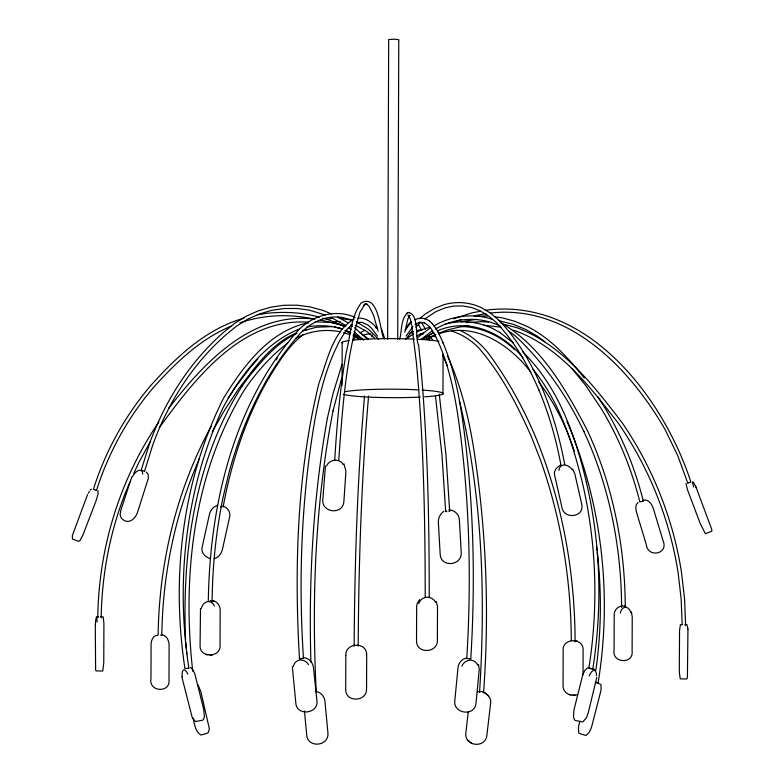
<?xml version="1.0" encoding="UTF-8"?>
<svg xmlns="http://www.w3.org/2000/svg" width="784" height="784" viewBox="0 0 784 784"><rect width="100%" height="100%" fill="white"/><g stroke="black" fill="none" stroke-linecap="round" stroke-linejoin="round"><path stroke-width="1.18" d="M342.049 385.601L342.196 342.275M387.629 339.149L388.678 39.563L394.234 39.2L398.772 39.68L397.723 339.266M442.96 394.019L443.097 354.299M583.031 674.828L583.11 650.573C584.256 637.118 561.511 637.539 563.167 651.141L563.049 685.108C562.422 692.644 570.487 697.045 577.142 694.683M354.152 646.143C354.672 562.657 357.357 479.132 364.55 395.94M358.19 646.192C358.709 562.706 361.395 479.181 368.588 395.989M95.295 625.034L95.609 669.977L96.109 670.908L102.773 670.986L103.772 662.686L103.909 623.486L103.223 616.93L100.744 616.783M292.324 666.635L295.793 702.719C296.342 716.507 318.578 713.94 316.952 700.857L313.433 667.37C312.894 662.235 308.455 657.609 303.143 657.717M464.442 433.738L464.471 433.944C473.869 508.473 475.408 583.894 470.772 658.844L466.764 658.55C471.351 583.796 469.841 508.571 460.453 434.238L457.856 415.383C453.671 388.335 447.243 359.268 434.532 333.964L429.897 326.869L424.173 322.626L424.614 322.841L419.097 322.391L419.587 322.342L415.01 324.645M208.309 600.593C209.847 505.014 233.22 404.456 297.577 330.995C311.836 315.56 335.513 308.582 355.172 317.393M212.082 601.818C212.454 566.763 215.972 531.758 223.048 497.409L228.879 472.977C242.766 422.066 265.237 372.518 300.693 332.906C307.651 326.213 316.266 320.205 326.791 317.883L333.602 316.961L340.893 317.148L351.889 319.921M158.133 634.962C159.132 562.559 176.547 490.02 211.21 426.28M161.827 635.089C162.651 574.535 175.048 514.03 199.44 458.532M97.765 617.753C98.598 548.428 119.629 479.289 158.897 422.037M101.165 617.939C101.9 571.448 111.21 524.957 129.801 482.278M470.047 658.707L470.772 658.844M686.02 483.424L687.372 489.471L700.181 523.467L705.375 533.708L711.852 531.15L711.666 529.092L695.692 486.296M334.739 459.865C336.885 424.085 340.099 388.315 346.165 352.967C350.291 336.297 350.634 317.304 361.091 303.026C378.417 292.951 380.152 330.485 383.66 338.57M338.737 460.179C342.363 410.551 345.46 360.081 359.974 312.218L364.609 304.623L363.894 305.231L366.402 303.878L364.883 304.065L367.422 304.486L366.52 304.065L369.058 306.26L373.527 315.158L378.104 331.279M479.543 692.35C485.717 596.193 482.532 498.252 460.267 404.191M483.561 692.733C489.657 609.923 486.188 526.397 472.997 444.41C467.921 414.03 460.247 383.846 447.39 355.76M200.488 608.502L200.087 645.095C198.93 658.54 221.686 658.109 220.03 644.526L220.157 610.56C220.461 605.042 215.933 599.829 210.132 600.73M468.264 711.911L465.774 733.324C464.559 746.721 486.051 748.563 486.923 734.922L490.657 702.797C491.401 698.191 487.844 694.781 484.345 692.448L486.09 693.909M588.823 668.38C598.584 606.953 596.604 543.665 582.483 483.071L582.502 483.16C572.496 442.96 559.766 401.8 532.944 369.323M592.43 668.977L592.792 669.007C602.612 607.1 600.622 543.322 586.383 482.258L586.363 482.16M399.722 339.237C401.996 330.789 400.585 318.961 407.641 312.747M595.85 670.349C601.397 631.365 601.779 591.646 597.281 552.534M597.712 683.129L598.084 683.05C612.422 595.281 602.043 503.289 566.999 421.459M404.858 332.093L407.788 319.176L409.905 315.286M327.369 418.284C312.914 498.683 308.563 580.758 310.915 662.343M596.82 677.396L588.176 713.048L586.403 717.87L582.737 721.976L575.691 720.584L574.692 720.045L573.447 717.144L573.947 709.951L582.875 674.348L585.04 670.134L587.539 667.939M223.087 506.866L223.156 506.797C231.447 461.874 245.833 417.735 268.804 378.104L268.677 378.319C278.467 362.424 288.434 345.871 303.477 334.356M327.33 418.48L332.955 393.862L341.981 364.491M333.043 410.777C315.256 502.397 311.464 598.564 316.266 692.35M325.419 466.108L322.832 499.163C321.038 512.775 342.5 515.323 343.853 501.878L345.94 471.184L343.911 463.716M332.994 411.002L341.716 377.976M579.886 721.153L578.465 727.121L578.621 732.628L579.239 733.403L586.128 735.47L589.392 732.089L591.44 727.542L601.093 690.018L600.936 684.51L595.281 682.109M141.385 469.567L149.626 443.303C165.012 401.055 189.816 361.796 223.842 332.122L234.661 323.341L246.078 316.275L258.142 310.885L270.99 307.132L283.867 305.25L297.205 305.192L310.239 306.926L323.096 310.444L331.456 313.953M144.472 471.517L152.939 444.43C168.178 402.604 192.727 363.727 226.419 334.347L236.65 326.046L247.813 319.147L259.318 313.953L271.578 310.376L284.151 308.543L296.891 308.475L309.317 310.141L325.233 314.982M371.9 336.944L372.469 334.984M96.04 490.235L96.491 490.363C108.437 452.858 127.704 417.696 153.272 387.737C175.302 363.168 199.989 339.168 230.878 326.291M131.839 476.77L120.834 510.266L120.138 514.804L121.216 517.94C128.008 525.75 135.563 519.018 137.749 511.638L148.343 478.191L148.147 474.222L146.265 472.125M87.583 494.469L72.344 535.668L72.442 539.039L78.606 541.372L79.909 540.519L82.869 535.158L96.03 500.907L98.108 493.959L98.01 490.588M133.799 473.448L138.307 463.53L150.548 441.245M405.818 329.79L408.229 324.89L411.041 321.391M212.141 432.004L224.753 409.856L238.463 389.06L253.408 369.46C264.708 355.74 276.85 341.971 293.314 334.415L296.283 333.229M406.112 336.13L412.903 326.516M159.73 427.006C195.049 378.799 241.629 317.706 308.573 322.175M228.115 398.184L235.416 387.139L250.596 367.226L257.867 358.964M242.256 385.826L242.197 385.904C194.638 460.522 181.898 553.141 185.602 640.107M276.007 359.925L277.36 357.906M405.25 329.594L411.492 322.224M247.587 378.437L247.656 378.349C261.591 360.993 276.615 342.971 297.097 333.21M242.197 385.904L247.656 378.349M352.731 340.726L355.681 336.767M405.544 339.472L412.639 330.476M168.854 408.15C203.801 363.07 251.693 311.072 314.629 319.147M419.626 599.584L417 604.082L416.647 606.689L416.529 640.655C416.137 654.199 437.737 653.366 437.384 640.342L437.501 606.375L436.169 601.308M687.94 483.179L690.204 482.091M415.863 327.055L420.969 322.077M638.058 502.426C635.158 504.749 635.618 509.022 636.49 512.217L646.29 544.557C647.77 558.228 668.497 554.151 663.215 541.156L653.415 508.816C652.072 504.651 648.299 498.399 643.135 500.359M641.488 501.603L640.077 501.633M417.529 337.639L430.044 328.055M420.841 339.482L432.239 330.848M419.626 318.608L425.104 314.119L434.111 308.651L443.362 304.907C456.023 300.929 470.067 302.114 481.954 307.985L490.598 313.169L499.036 320.274C517.763 339.952 531.611 363.756 542.312 388.599L542.41 388.835C552.661 413.139 559.894 438.658 564.715 464.579M424.752 318.97L436.12 311.493L445.185 307.828L453.534 306.074L462.687 305.927L471.723 307.544L479.739 310.64L488.207 315.717L495.968 322.185C514.529 341.687 528.249 365.285 538.853 389.913L538.755 389.677C548.957 413.864 556.15 439.246 560.942 465.03M443.862 511.246C440.53 513.53 438.344 517.558 438.325 521.605L440.187 554.327C441.01 568.135 462.462 565.617 461.217 552.25L459.365 519.527C459.032 514.167 454.112 509.835 448.801 509.894M287.728 343.069C273.587 353.682 261.533 366.843 250.782 380.828L245.539 388.09C193.521 471.282 181.859 575.358 192.756 671.3M409.767 333.847L413.707 331.426M560.658 465.01C556.905 467.117 553.249 470.841 554.69 475.516L561.707 506.425C563 519.704 584.198 517.901 581.836 504.661L574.819 473.761L572.673 469.097M423.154 339.462L433.14 332.671M359.885 332.877L364.805 330.309M407.856 337.757L413.629 333.847M375.899 327.928L376.81 327.496M409.581 315.629L408.68 316.06L409.816 315.697L407.876 315.237L409.807 317.716L411.708 324.821L416.392 362.433C423.625 440.549 425.183 519.067 425.202 597.477M423.585 338.414L433.621 332.681M416.902 335.885L423.409 332.749M433.866 325.958L438.913 323.204C455.465 315.364 474.937 313.473 492.411 319.353M435.375 329.123C454.553 317.402 480.661 315.972 500.721 326.379M426.182 339.511L435.522 335.15M352.124 324.439L346.41 329.946L340.638 339.09C324.782 368.48 317.559 401.584 312.512 434.326C301.017 508.365 298.606 583.688 303.467 658.413L299.449 658.707C294.206 566.656 296.999 472.919 318.99 383.023C327.369 360.954 332.24 331.759 354.25 318.97M426.574 338.884L435.826 334.376M416.941 332.034L421.968 329.584L429.642 327.261M295.686 338.316C309.651 331.034 324.821 328.741 340.305 331.779M453.573 318.804L471.968 312.836L480.386 311.297M454.612 321.95L461.355 319.49M364.256 334.758L369.362 333.67L368.872 333.582L370.861 334.082M414.991 319.794C419.665 317.197 425.692 317.863 429.75 321.313M299.351 329.006C264.718 342.716 240.325 375.82 222.881 408.033C185.769 488.677 175.371 580.611 188.885 668.056M643.017 501.133L642.361 501.368M465.97 658.148C461.678 659.246 458.483 663.156 458.013 667.527L454.779 701.014C453.328 714.077 475.408 716.703 476.035 702.905L479.269 669.418L478.475 664.391M217.648 505.278C213.473 506.405 210.455 510.139 209.465 514.235L202.223 546.752C200.577 552.299 204.889 556.885 209.887 558.473M214.15 558.737C218.315 557.62 221.343 553.886 222.333 549.78L229.575 517.264C231.035 512.207 227.576 507.542 222.823 506.043M299.459 658.697L300.733 658.472M439.001 333.092L447.595 329.956L458.689 327.173L468.891 325.703M302.634 330.897L316.393 327.251L331.838 326.624M408.327 312.542C419.754 314.012 414.716 338.835 418.578 345.029L418.617 345.381M437.776 330.721C468.822 317.295 502.887 332.651 522.997 357.857M407.151 312.914L408.817 312.375M376.32 327.663L377.496 327.281M243.902 318.196C206.025 328.839 176.351 357.004 150.724 385.591C124.94 415.873 105.34 451.349 93.414 489.294L96.559 490.372M239.835 322.871C263.179 314.805 288.639 313.698 312.757 318.784M461.09 321.861L475.908 319.372M302.791 330.76L307.201 329.594M438.717 333.896C474.467 321.215 509.6 344.45 530.935 372.253M446.429 511.011L445.675 511.403L446.909 511.668M448.909 511.54L449.673 511.256L445.978 454.896L439.275 394.244M445.292 324.086C460.972 319.911 478.034 321.558 492.675 328.506M326.899 319.411L332.014 318.402M356.71 322.538L362.09 322.342L367.853 324.997L371.283 327.957L377.506 336.101M416.412 330.368L422.429 329.858M188.875 668.056L184.926 668.654C171.167 577.573 181.947 480.955 223.567 398.154C243.334 366.079 269.5 330.544 308.671 322.704M257.662 314.903L266.168 313.355C283.926 311.522 302.144 312.208 319.353 317.226M485.208 310.415L487.687 309.964C587.579 298.371 663.274 397.057 690.92 482.121M474.006 315.805L485.776 313.649M420.283 333.631L423.34 333.915M357.925 318.206C366.059 317.353 373.076 323.135 377.692 329.221M477.446 691.733L482.229 691.576M466.176 322.636L481.484 321.665L488.559 322.116M307.083 326.977C319.029 324.841 330.877 325.282 342.108 329.162M414.491 319.578L415.53 319.568M157.545 635.295C152.86 635.275 151.087 640.832 151.087 644.722L150.969 678.689C148.382 692.125 170.736 693.301 168.991 679.708L169.109 645.742C169.226 641.028 166.473 633.942 160.651 635.089M490.431 313.071C567.949 304.045 629.523 367.716 665.018 429.426L677.739 455.592L687.764 483.091M625.848 606.189C619.389 604.611 613.549 609.305 614.205 615.959L614.088 649.926C611.5 663.362 633.864 664.538 632.12 650.945L632.237 616.979L631.394 611.834M315.825 321.842L331.475 322.459L345.754 326.164M339.041 318.284L351.046 319.99M333.151 321.675L340.011 321.567M475.614 316.079L487.472 316.011M96.305 616.724L98.519 616.753M682.648 624.711L680.434 624.681L679.542 630.463L679.297 672.182L680.238 678.866L686.902 678.944L687.411 677.17L687.95 629.082M684.873 624.73L687.098 624.76M483.757 325.233L500.839 327.144M462.413 326.575C482.042 327.232 500.79 336.169 514.755 349.791M212.337 600.965L214.365 601.171M575.299 640.969L577.328 641.185M205.878 654.483L207.907 654.699M210.112 654.934L212.15 655.14M568.841 694.497L570.87 694.702M573.075 694.947L575.103 695.153M494.88 316.814L501.985 317.765L514.843 321.283L527.603 326.663C550.691 338.335 568.322 357.965 584.207 377.917M498.761 320.666L513.638 324.419L525.633 329.437L537.393 336.218L544.811 341.775M595.301 682.325L598.084 683.05M221.725 506.885L220.755 506.729M142.276 470.459L144.511 471.39M588.941 668.399L592.792 669.007M315.384 691.292C320.333 691.802 324.39 696.163 324.939 701.043L327.947 733.177C328.898 746.486 307.524 748.465 306.671 734.735L304.447 710.931M502.613 323.978L516.401 327.536C561.952 344.245 593.292 385.199 621.898 422.39C652.523 467.058 673.015 518.479 681.443 571.977L684.559 598.849L685.628 625.769M320.47 319.999L338.884 324.321M482.748 692.282L483.552 692.635M588.706 667.811L594.586 669.34M343.529 332.651L349.899 334.65M513.099 330.152L515.284 330.75C560.119 347.292 590.891 387.737 619.095 424.34C649.426 468.587 669.732 519.537 678.091 572.536L681.159 599.084L682.168 624.652M334.513 326.654L342.089 329.221M322.871 318.216L328.721 319.872L343.353 325.889M451.457 331.162C461.727 334.004 470.812 340.08 478.475 347.626C501.25 373.733 517.293 405.044 531.307 436.541L540.421 459.865C561.011 517.793 571.026 579.268 571.281 640.704M356.661 322.136L358.915 322.998M355.26 325.184L366.638 331.338L374.625 338.051M338.923 324.331L344.441 326.487M345.313 330.476L350.575 332.779M353.006 335.905L359.807 339.345M339.717 327.967L341.922 328.868M500.28 322.459C541.205 345.626 565.901 389.648 587.187 430.073L587.265 430.249C612.814 485.159 624.917 545.782 625.26 606.208M330.799 317.314L345.675 325.38M346.528 330.632L350.781 332.602M353.643 334.356L362.659 339.511M460.277 330.593C471.115 335.434 480.239 343.363 487.766 352.447C506.807 377.937 522.262 405.926 534.786 435.14C562.05 500.378 574.888 571.203 575.113 641.792M356.632 321.91L368.245 329.094L378.662 339.237M499.722 332.377L513.334 342.922M492.489 328.398L499.908 332.475M345.038 330.593L350.232 333.465M353.359 335.189L360.307 339.815M337.875 316.981L347.89 322.743M361.463 333.906L368.627 339.08M353.976 334.082L361.052 338.345M190.6 667.517L192.835 669.712L194.853 673.926L203.732 709.549L204.399 716.743L203.419 719.643L202.566 720.182L195.5 721.564L192.198 717.448L181.859 676.955M350.732 324.87L352.624 326.291M354.525 327.702L368.039 339.521M348.468 327.467L351.252 329.545M354.045 331.632L363.776 340.266M508.689 330.995L515.95 336.483C544.508 363.413 567.077 396.204 583.913 431.572L583.835 431.396C609.403 486.325 621.359 547.016 621.604 607.463M487.001 694.683L488.736 696.133M467.695 739.998L469.43 741.448M470.351 742.223L472.086 743.673M433.748 335.297L435.522 336.836M429.103 336.581L432.523 339.541M432.327 323.674L435.669 327.957M429.397 320.989L432.67 323.988M522.85 351.987C558.277 386.698 575.182 435.071 586.383 482.258M421.596 322.645L425.438 329.251M418.715 324.968L421.527 330.093M571.938 368.49L585.638 385.414L601.201 408.523C618.723 437.423 631.59 469.038 639.813 501.799M538.775 381.984C554.582 402.702 566.244 426.349 574.27 451.094M597.908 396.9L604.376 406.994C622.026 436.11 634.991 467.96 643.282 500.966M438.031 332.024C453.936 363.668 459.992 399.134 464.471 433.944M435.443 327.575L438.246 332.387M381.396 328.78L384.817 338.806M197.96 684.628L200.851 691.704L209.397 728.973L207.966 733.001L201.057 735.059C195.01 731.746 194.618 723.485 192.835 717.615M442.686 355.23L447.507 366.059M428.407 337.238L429.407 340.383M459.326 400.791L459.973 403.035M435.473 395.989L441.99 455.298L445.675 511.403M596.565 546.791L596.996 550.241M420.391 362.149L420.43 362.482C427.662 440.598 429.22 519.116 429.24 597.526M418.578 345.029L420.43 362.482M185.759 642.429L186.269 648.201M186.572 651.661L186.778 653.974M293.314 666.567A9.134 8.203 65.3 0 1 299.86 660.059A9.134 8.203 65.3 0 1 308.475 664.558M201.331 608.404A9.134 7.036 -84 0 1 207.466 601.661A9.134 7.036 -84 0 1 214.346 606.061M326.497 466.059A9.134 8.105 -19 0 1 334.68 460.247A9.134 8.105 -19 0 1 343.167 464.54M88.406 493.175A9.134 1.646 -69.3 0 1 89.327 491.46M90.17 490.186A9.134 1.646 -69.3 0 1 91.395 489.245M589.215 675.916A9.134 3.812 -75.5 0 1 593.988 670.359A9.134 3.812 -75.5 0 1 596.487 675.769M620.311 613.059A9.134 5.762 86.3 0 1 625.338 607.247A9.134 5.762 86.3 0 1 630.953 612.686M693.713 487.08A9.134 1.098 68.3 0 1 692.752 481.837A9.134 1.098 68.3 0 1 695.898 487.08M687.284 625.887A9.134 0.902 -89.3 0 1 687.842 629.425M132.486 476.662A9.134 4.684 -61.8 0 1 138.974 470.341A9.134 4.684 -61.8 0 1 142.737 474.183M182.241 676.827A9.134 3.303 76 0 1 183.515 670.046A9.134 3.303 76 0 1 187.827 674.073M95.403 624.907A9.134 0.902 -89.3 0 1 96.216 617.91A9.134 0.902 -89.3 0 1 97.089 622.016M422.096 390.079A50.725 4.243 0.2 0 1 424.605 396.812M420.332 397.067A50.725 4.243 0.2 0 1 343.069 394.205M345.048 391.755A50.725 4.243 0.2 0 1 418.793 389.883M342.608 343.382A50.725 4.243 0.2 0 1 349.066 340.56M352.467 340.148A50.725 4.243 0.2 0 1 414.266 339.109M417.813 339.276A50.725 4.243 0.2 0 1 438.903 341.295M442.725 342.363A50.725 4.243 0.2 0 1 443.136 343.47M418.754 603.504A9.134 9.055 50.2 0 1 435.483 602.2M558.963 470.371A9.134 6.625 52.5 0 1 564.068 465.01A9.134 6.625 52.5 0 1 572.3 469.881M461.884 666.184A9.134 8.418 -61.7 0 1 469.881 660.187A9.134 8.418 -61.7 0 1 477.75 665.263M345.822 655.326L345.705 689.293C345.313 702.836 366.912 701.994 366.559 688.979L366.677 655.012C367.069 641.469 345.47 642.302 345.822 655.326"/></g></svg>
